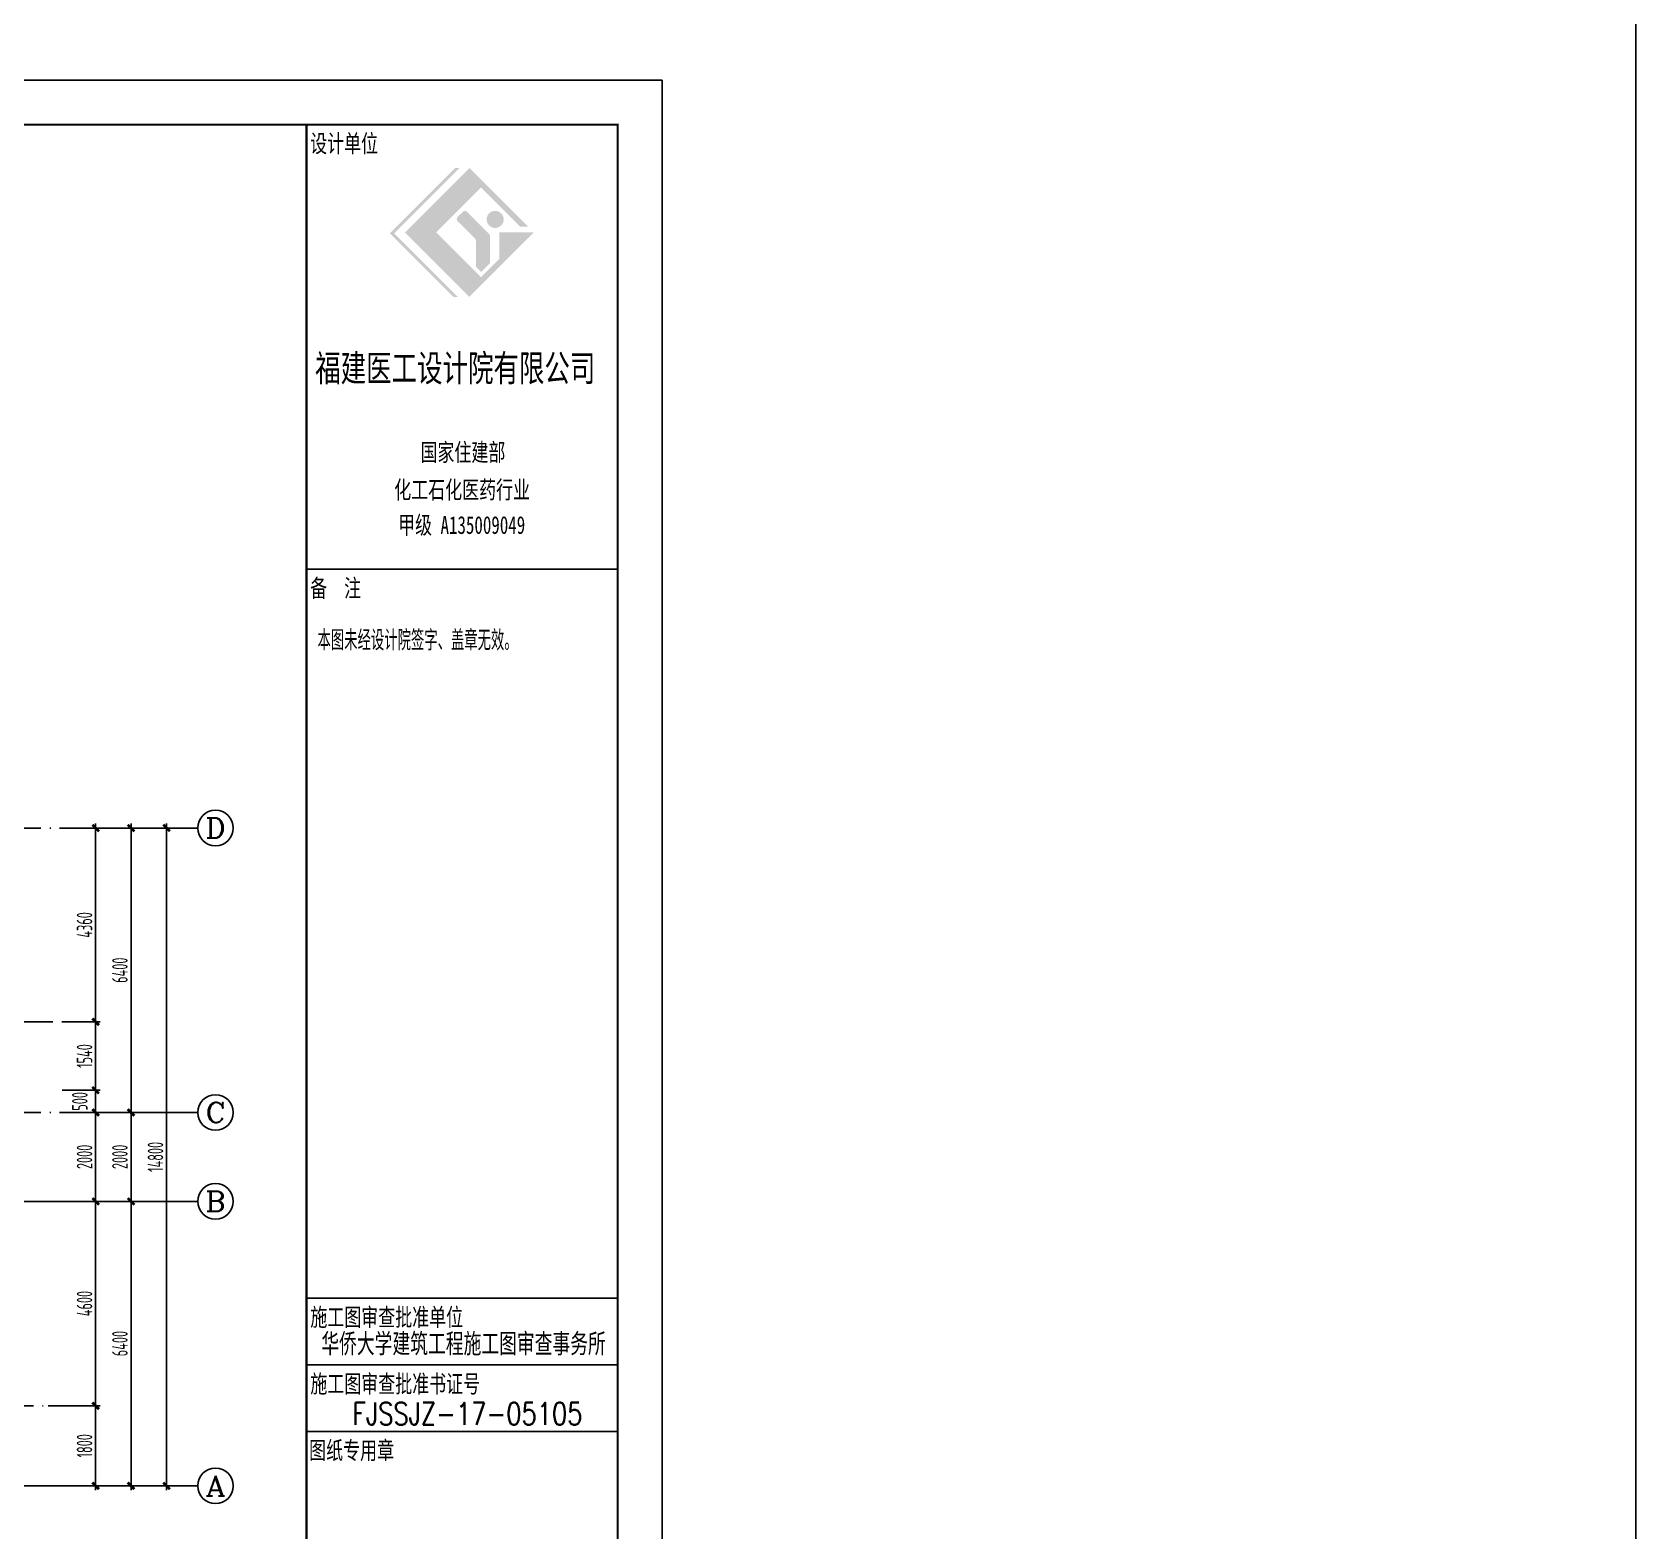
# Model space of a CAD drawing. Extents: x -472319 to -112444, y -516749 to -5704.
# Drawn here: x -148522 to -112444, y -186683 to -152959 of the extents above; entities that cross this region are included whole.
import ezdxf
from ezdxf.enums import TextEntityAlignment as Align

# ---------------------------------------------------------------- set-up
doc = ezdxf.new("R2010")
doc.units = 0
doc.header["$LTSCALE"] = 100
doc.header["$MEASUREMENT"] = 0
doc.linetypes.add('CENTER', pattern=[2, 1.25, -0.25, 0.25, -0.25])
doc.linetypes.add('DOTE', pattern=[2.42, 2, -0.2, 0.02, -0.2])
for name, color, linetype in [('AXIS', 3, 'Continuous'), ('AXIS_TEXT', 7, 'Continuous'), ('DOTE', 1, 'CENTER'), ('FRAME', 3, 'Continuous'), ('PUB_TEXT', 7, 'Continuous'), ('S_CL', 2, 'Continuous'), ('填充', 8, 'Continuous'), ('第三道尺寸线', 4, 'Continuous')]:
    doc.layers.add(name, color=color, linetype=linetype)
doc.styles.add('_HZTXT', font='txt.shx', dxfattribs={"width": 0.35, "bigfont": 'hztxt.shx'})
doc.styles.add('_TCH_AXIS', font='COMPLEX', dxfattribs={"bigfont": 'GBCBIG'})
doc.styles.add('COMPLEX', font='COMPLEX')
doc.styles.add('FRAME', font='simhei.ttf', dxfattribs={"width": 0.7})
doc.styles.add('HZ', font='tssdeng.shx', dxfattribs={"width": 0.6, "height": 350, "bigfont": 'a.shx'})
doc.dimstyles.new('DIMN', dxfattribs={"dimtxt": 350, "dimasz": 150, "dimexe": 100, "dimexo": 100, "dimgap": 75, "dimtad": 1, "dimdec": 0, "dimzin": 0, "dimdsep": 46, "dimtxsty": 'HZ', "dimblk": 'ARCHTICK', "dimcen": 0.09, "dimdle": 100, "dimclrd": 3, "dimclre": 3, "dimclrt": 7, "dimazin": 2, "dimtfac": 1, "dimtdec": 0, "dimtmove": 2, "dimatfit": 3, "dimldrblk": 'ARCHTICK', "dimfxl": 1, "dimtolj": 1, "dimtzin": 0, "dimarcsym": 0})

# ---------------------------------------------------------------- blocks, each defined once
blk = doc.blocks.new('_ArchTick')
at = {"color": 0, "linetype": 'ByBlock', "const_width": 0.4}
blk.add_lwpolyline([(-0.5, -0.5), (0.5, 0.5)], dxfattribs=at)
blk = doc.blocks.new('*D1561')
at = {"layer": 'AXIS', "color": 3, "lineweight": -2, "transparency": 16777216}
for p, q in [((-147431, -179267), (-146197, -179267)), ((-146297, -185767), (-146297, -179167)), ((-147431, -185667), (-146197, -185667))]:
    blk.add_line(p, q, dxfattribs=at)
at = {"layer": 'Defpoints', "color": 0, "transparency": 16777216}
for p in [(-147531, -179267), (-146297, -179267), (-147531, -185667)]:
    blk.add_point(p, dxfattribs=at)
at = {"layer": 'AXIS', "color": 3, "lineweight": -2, "transparency": 16777216, "xscale": 150, "yscale": 150, "zscale": 150}
for p, rotation in [((-146297, -179267), 90), ((-146297, -185667), 270)]:
    blk.add_blockref('_ArchTick', p, dxfattribs=dict(at, rotation=rotation))
at = {"layer": 'AXIS', "color": 7, "transparency": 16777216, "insert": (-146547, -182467), "char_height": 350, "attachment_point": 5, "rotation": 90, "style": 'HZ'}
blk.add_mtext('\\A1;6400', dxfattribs=at)
blk = doc.blocks.new('*D1562')
at = {"layer": 'AXIS', "color": 3, "lineweight": -2, "transparency": 16777216}
for p, q in [((-147431, -177267), (-146197, -177267)), ((-146297, -179367), (-146297, -177167)), ((-147431, -179267), (-146197, -179267))]:
    blk.add_line(p, q, dxfattribs=at)
at = {"layer": 'Defpoints', "color": 0, "transparency": 16777216}
for p in [(-147531, -177267), (-146297, -177267), (-147531, -179267)]:
    blk.add_point(p, dxfattribs=at)
at = {"layer": 'AXIS', "color": 3, "lineweight": -2, "transparency": 16777216, "xscale": 150, "yscale": 150, "zscale": 150}
for p, rotation in [((-146297, -177267), 90), ((-146297, -179267), 270)]:
    blk.add_blockref('_ArchTick', p, dxfattribs=dict(at, rotation=rotation))
at = {"layer": 'AXIS', "color": 7, "transparency": 16777216, "insert": (-146547, -178267), "char_height": 350, "attachment_point": 5, "rotation": 90, "style": 'HZ'}
blk.add_mtext('\\A1;2000', dxfattribs=at)
blk = doc.blocks.new('*D1563')
at = {"layer": 'AXIS', "color": 3, "lineweight": -2, "transparency": 16777216}
for p, q in [((-147431, -170867), (-146197, -170867)), ((-146297, -177367), (-146297, -170767)), ((-147431, -177267), (-146197, -177267))]:
    blk.add_line(p, q, dxfattribs=at)
at = {"layer": 'Defpoints', "color": 0, "transparency": 16777216}
for p in [(-147531, -170867), (-146297, -170867), (-147531, -177267)]:
    blk.add_point(p, dxfattribs=at)
at = {"layer": 'AXIS', "color": 3, "lineweight": -2, "transparency": 16777216, "xscale": 150, "yscale": 150, "zscale": 150}
for p, rotation in [((-146297, -170867), 90), ((-146297, -177267), 270)]:
    blk.add_blockref('_ArchTick', p, dxfattribs=dict(at, rotation=rotation))
at = {"layer": 'AXIS', "color": 7, "transparency": 16777216, "insert": (-146547, -174067), "char_height": 350, "attachment_point": 5, "rotation": 90, "style": 'HZ'}
blk.add_mtext('\\A1;6400', dxfattribs=at)
blk = doc.blocks.new('*D1564')
at = {"layer": 'AXIS', "color": 3, "lineweight": -2, "transparency": 16777216}
for p, q in [((-147431, -170867), (-145397, -170867)), ((-145497, -185767), (-145497, -170767)), ((-147431, -185667), (-145397, -185667))]:
    blk.add_line(p, q, dxfattribs=at)
at = {"layer": 'Defpoints', "color": 0, "transparency": 16777216}
for p in [(-147531, -170867), (-145497, -170867), (-147531, -185667)]:
    blk.add_point(p, dxfattribs=at)
at = {"layer": 'AXIS', "color": 3, "lineweight": -2, "transparency": 16777216, "xscale": 150, "yscale": 150, "zscale": 150}
for p, rotation in [((-145497, -170867), 90), ((-145497, -185667), 270)]:
    blk.add_blockref('_ArchTick', p, dxfattribs=dict(at, rotation=rotation))
at = {"layer": 'AXIS', "color": 7, "transparency": 16777216, "insert": (-145747, -178267), "char_height": 350, "attachment_point": 5, "rotation": 90, "style": 'HZ'}
blk.add_mtext('\\A1;14800', dxfattribs=at)
blk = doc.blocks.new('_AXISO')
blk.add_circle((0, 0), 0.5)
at = {"layer": 'AXIS_TEXT', "style": 'COMPLEX', "width": 1.041667}
blk.add_attdef('A', text='', height=0.56, dxfattribs=at).set_placement((-0.25, -0.28), (0.25, -0.28), align=Align.FIT)
blk = doc.blocks.new('*D1590')
at = {"layer": 'Defpoints', "color": 0, "transparency": 16777216}
for p in [(-147946, -175227), (-147092, -175227), (-147946, -176767)]:
    blk.add_point(p, dxfattribs=at)
at = {"layer": '填充', "color": 3, "lineweight": -2, "transparency": 16777216}
for p, q in [((-147846, -175227), (-146992, -175227)), ((-147092, -176867), (-147092, -175127)), ((-147846, -176767), (-146992, -176767))]:
    blk.add_line(p, q, dxfattribs=at)
at = {"layer": '填充', "color": 3, "lineweight": -2, "transparency": 16777216, "xscale": 150, "yscale": 150, "zscale": 150}
for p, rotation in [((-147092, -175227), 90), ((-147092, -176767), 270)]:
    blk.add_blockref('_ArchTick', p, dxfattribs=dict(at, rotation=rotation))
at = {"layer": '填充', "color": 7, "transparency": 16777216, "insert": (-147342, -175997), "char_height": 350, "attachment_point": 5, "rotation": 90, "style": 'HZ'}
blk.add_mtext('\\A1;1540', dxfattribs=at)
blk = doc.blocks.new('*D1592')
at = {"layer": 'Defpoints', "color": 0, "transparency": 16777216}
for p in [(-147749, -179267), (-147092, -179267), (-147749, -183867)]:
    blk.add_point(p, dxfattribs=at)
at = {"layer": '第三道尺寸线', "color": 3, "lineweight": -2, "transparency": 16777216}
for p, q in [((-147649, -179267), (-146992, -179267)), ((-147092, -183967), (-147092, -179167)), ((-147649, -183867), (-146992, -183867))]:
    blk.add_line(p, q, dxfattribs=at)
at = {"layer": '第三道尺寸线', "color": 3, "lineweight": -2, "transparency": 16777216, "xscale": 150, "yscale": 150, "zscale": 150}
for p, rotation in [((-147092, -179267), 90), ((-147092, -183867), 270)]:
    blk.add_blockref('_ArchTick', p, dxfattribs=dict(at, rotation=rotation))
at = {"layer": '第三道尺寸线', "color": 7, "transparency": 16777216, "insert": (-147342, -181567), "char_height": 350, "attachment_point": 5, "rotation": 90, "style": 'HZ'}
blk.add_mtext('\\A1;4600', dxfattribs=at)
blk = doc.blocks.new('*D1593')
at = {"layer": 'Defpoints', "color": 0, "transparency": 16777216}
for p in [(-147749, -177267), (-147092, -177267), (-147749, -179267)]:
    blk.add_point(p, dxfattribs=at)
at = {"layer": '第三道尺寸线', "color": 3, "lineweight": -2, "transparency": 16777216}
for p, q in [((-147649, -177267), (-146992, -177267)), ((-147092, -179367), (-147092, -177167)), ((-147649, -179267), (-146992, -179267))]:
    blk.add_line(p, q, dxfattribs=at)
at = {"layer": '第三道尺寸线', "color": 3, "lineweight": -2, "transparency": 16777216, "xscale": 150, "yscale": 150, "zscale": 150}
for p, rotation in [((-147092, -177267), 90), ((-147092, -179267), 270)]:
    blk.add_blockref('_ArchTick', p, dxfattribs=dict(at, rotation=rotation))
at = {"layer": '第三道尺寸线', "color": 7, "transparency": 16777216, "insert": (-147342, -178267), "char_height": 350, "attachment_point": 5, "rotation": 90, "style": 'HZ'}
blk.add_mtext('\\A1;2000', dxfattribs=at)
blk = doc.blocks.new('*D1594')
at = {"layer": 'Defpoints', "color": 0, "transparency": 16777216}
for p in [(-147749, -176767), (-147092, -176767), (-147749, -177267)]:
    blk.add_point(p, dxfattribs=at)
at = {"layer": '第三道尺寸线', "color": 3, "lineweight": -2, "transparency": 16777216}
for p, q in [((-147649, -176767), (-146992, -176767)), ((-147092, -177367), (-147092, -176667)), ((-147649, -177267), (-146992, -177267))]:
    blk.add_line(p, q, dxfattribs=at)
at = {"layer": '第三道尺寸线', "color": 3, "lineweight": -2, "transparency": 16777216, "xscale": 150, "yscale": 150, "zscale": 150}
for p, rotation in [((-147092, -176767), 90), ((-147092, -177267), 270)]:
    blk.add_blockref('_ArchTick', p, dxfattribs=dict(at, rotation=rotation))
at = {"layer": '第三道尺寸线', "color": 7, "transparency": 16777216, "insert": (-147448, -177017), "char_height": 350, "attachment_point": 5, "rotation": 90, "style": 'HZ'}
blk.add_mtext('\\A1;500', dxfattribs=at)
blk = doc.blocks.new('*D1598')
at = {"layer": 'Defpoints', "color": 0, "transparency": 16777216}
for p in [(-147846, -170867), (-147846, -175227), (-147092, -175227)]:
    blk.add_point(p, dxfattribs=at)
at = {"layer": '填充', "color": 3, "lineweight": -2, "transparency": 16777216}
for p, q in [((-147746, -170867), (-146992, -170867)), ((-147092, -170767), (-147092, -175327)), ((-147746, -175227), (-146992, -175227))]:
    blk.add_line(p, q, dxfattribs=at)
at = {"layer": '填充', "color": 3, "lineweight": -2, "transparency": 16777216, "xscale": 150, "yscale": 150, "zscale": 150}
for p, rotation in [((-147092, -170867), 90), ((-147092, -175227), 270)]:
    blk.add_blockref('_ArchTick', p, dxfattribs=dict(at, rotation=rotation))
at = {"layer": '填充', "color": 7, "transparency": 16777216, "insert": (-147342, -173047), "char_height": 350, "attachment_point": 5, "rotation": 90, "style": 'HZ'}
blk.add_mtext('\\A1;4360', dxfattribs=at)
blk = doc.blocks.new('*D2469')
at = {"color": 3, "lineweight": -2, "transparency": 16777216}
for p, q in [((-148162, -183867), (-146992, -183867)), ((-147092, -183767), (-147092, -185767)), ((-148162, -185667), (-146992, -185667))]:
    blk.add_line(p, q, dxfattribs=at)
at = {"layer": 'Defpoints', "color": 0, "transparency": 16777216}
for p in [(-148262, -183867), (-148262, -185667), (-147092, -185667)]:
    blk.add_point(p, dxfattribs=at)
at = {"color": 3, "lineweight": -2, "transparency": 16777216, "xscale": 150, "yscale": 150, "zscale": 150}
for p, rotation in [((-147092, -183867), 90), ((-147092, -185667), 270)]:
    blk.add_blockref('_ArchTick', p, dxfattribs=dict(at, rotation=rotation))
at = {"color": 7, "transparency": 16777216, "insert": (-147342, -184767), "char_height": 350, "attachment_point": 5, "rotation": 90, "style": 'HZ'}
blk.add_mtext('\\A1;1800', dxfattribs=at)
blk = doc.blocks.new('A$C20674F94')
at = {"layer": 'FRAME'}
h = blk.add_hatch(color=256, dxfattribs=at)
h.paths.add_polyline_path([(79018, 55975), (80027, 56984), (80908, 56102), (81088, 56102), (79765, 57425), (78315, 55975), (79765, 54525), (81215, 55975), (80439, 55975), (80439, 55379), (80027, 54966)], flags=0)
edge = h.paths.add_edge_path(flags=0)
edge.add_arc((79844, 55787), 69.1, 0, 45, ccw=False)
edge.add_line((79913, 55787), (79913, 55203))
edge.add_line((79913, 55203), (80030, 55087))
edge.add_line((80030, 55087), (80228, 55285))
edge.add_line((80228, 55285), (80228, 55896))
edge.add_arc((80159, 55896), 69.1, 360, 405)
edge.add_line((80208, 55945), (79714, 56438))
edge.add_arc((79666, 56390), 69.1, 45, 135)
edge.add_line((79617, 56438), (79502, 56324))
edge.add_arc((79551, 56275), 69.1, 135, 225)
edge.add_line((79502, 56226), (79893, 55836))
edge = h.paths.add_edge_path(flags=0)
edge.add_arc((80345, 56268), 192, 0, 180)
edge.add_arc((80345, 56268), 192, 180, 360)
h.paths.add_polyline_path([(79406, 54525), (79504, 54525), (78072, 55956), (79541, 57425), (79444, 57425), (77975, 55956)], flags=0)
for p, q in [((84100, 59400), (0, 59400)), ((84100, 0), (84100, 59400)), ((83100, 58400), (2500, 58400)), ((76100, 58400), (76100, 1000)), ((83100, 1000), (83100, 58400)), ((76100, 48400), (83100, 48400)), ((83100, 32000), (76100, 32000)), ((83100, 30500), (76100, 30500)), ((83100, 29000), (76100, 29000))]:
    blk.add_line(p, q, dxfattribs=at)
at = {"layer": 'FRAME', "const_width": 50}
for points in [[(2500, 58400), (83100, 58400), (83100, 1000), (2500, 1000), (2500, 58400)], [(76100, 58400), (76100, 1000)]]:
    blk.add_lwpolyline(points, dxfattribs=at)
at = {"layer": 'FRAME', "style": 'FRAME'}
for s, height, width, p in [('设计单位', 400, 0.7, (76183, 57778)), ('福建医工设计院有限公司', 600, 0.7, (76297, 52623)), ('国家住建部', 400, 0.7, (78665, 50829)), ('化工石化医药行业', 400, 0.7, (78075, 49987)), ('甲级 A135009049', 400, 0.7, (78162, 49193)), ('备  注', 400, 0.7, (76184, 47774)), ('本图未经设计院签字、盖章无效。', 400, 0.55, (76350, 46615)), ('施工图审查批准单位', 400, 0.7, (76187, 31371)), ('施工图审查批准书证号', 400, 0.7, (76187, 29871)), ('图纸专用章', 400, 0.7, (76161, 28374))]:
    blk.add_text(s, height=height, dxfattribs=dict(at, width=width)).set_placement(p)
at = {"layer": 'PUB_TEXT', "style": '_HZTXT', "width": 0.8}
for s, p in [('华侨大学建筑工程施工图审查事务所', (76434, 30710)), ('FJSSJZ-17-05105', (77133, 29149))]:
    blk.add_text(s, height=500, dxfattribs=at).set_placement(p)

msp = doc.modelspace()

# ---------------------------------------------------------------- linework, layer by layer
at = {"layer": 'AXIS'}
for p, q in [((-147530.518, -170866.89), (-144796.518, -170866.89)), ((-147530.518, -177266.89), (-144796.518, -177266.89)), ((-147530.518, -179266.89), (-144796.518, -179266.89)), ((-147530.518, -185666.89), (-144796.518, -185666.89))]:
    msp.add_line(p, q, dxfattribs=at)
at = {"layer": 'DOTE', "linetype": 'DOTE', "ltscale": 10}
for p, q in [((-210823.148, -170866.89), (-147530.518, -170866.89)), ((-152474.329, -175226.89), (-147530.518, -175226.89)), ((-210823.148, -177266.89), (-147530.518, -177266.89)), ((-147530.518, -179266.89), (-210823.148, -179266.89)), ((-206149.329, -183866.892), (-147041.501, -183866.892)), ((-147530.518, -185666.89), (-210823.148, -185666.89))]:
    msp.add_line(p, q, dxfattribs=at)
at = {"layer": 'S_CL', "color": 7}
msp.add_lwpolyline([(-472319, -5703.5), (-112444, -5703.5), (-112444, -516749), (-472319, -516749)], close=True, dxfattribs=at)

# ---------------------------------------------------------------- block references
at = {"layer": 'AXIS'}
ref = msp.add_blockref('_AXISO', (-144396.518, -170866.89), dxfattribs=dict(at, xscale=800, yscale=800, zscale=800))
ref.add_attrib('A', 'D', dxfattribs={"layer": 'AXIS_TEXT', "height": 452.548, "style": '_TCH_AXIS', "width": 1.235294}).set_placement((-144622.792, -171093.165), (-144170.244, -171093.165), align=Align.FIT)
ref = msp.add_blockref('_AXISO', (-144396.518, -177266.89), dxfattribs=dict(at, xscale=800, yscale=800, zscale=800))
ref.add_attrib('A', 'C', dxfattribs={"layer": 'AXIS_TEXT', "height": 452.548, "style": '_TCH_AXIS', "width": 1.4}).set_placement((-144622.792, -177493.165), (-144170.244, -177493.165), align=Align.FIT)
ref = msp.add_blockref('_AXISO', (-144396.518, -179266.89), dxfattribs=dict(at, xscale=800, yscale=800, zscale=800))
ref.add_attrib('A', 'B', dxfattribs={"layer": 'AXIS_TEXT', "height": 452.548, "style": '_TCH_AXIS', "width": 1.235294}).set_placement((-144622.792, -179493.165), (-144170.244, -179493.165), align=Align.FIT)
ref = msp.add_blockref('_AXISO', (-144396.518, -185666.89), dxfattribs=dict(at, xscale=800, yscale=800, zscale=800))
ref.add_attrib('A', 'A', dxfattribs={"layer": 'AXIS_TEXT', "height": 452.548, "style": '_TCH_AXIS', "width": 1.166667}).set_placement((-144622.792, -185893.165), (-144170.244, -185893.165), align=Align.FIT)
at = {"layer": '填充'}
msp.add_blockref('A$C20674F94', (-218450.5, -213442.5), dxfattribs=at)

# ---------------------------------------------------------------- dimensions: what is measured, and where the dimension line sits
at = {"color": 7}
dim = msp.add_linear_dim(base=(-147091.501, -185666.89), p1=(-148262, -183866.892), p2=(-148262, -185666.89), angle=90, dimstyle='DIMN', override={"dimfxl": 100}, dxfattribs=at)
dim.commit()
dim.dimension.update_dxf_attribs({"geometry": '*D2469', "text_midpoint": (-147341.501, -184766.891)})
at = {"layer": 'AXIS'}
for p1, p2, distance, picture, middle in [((-147530.518, -177266.89), (-147530.518, -170866.89), -1234, '*D1563', (-146546.518, -174066.89)), ((-147530.518, -185666.89), (-147530.518, -170866.89), -2034, '*D1564', (-145746.518, -178266.89)), ((-147530.518, -179266.89), (-147530.518, -177266.89), -1234, '*D1562', (-146546.518, -178266.89)), ((-147530.518, -185666.89), (-147530.518, -179266.89), -1234, '*D1561', (-146546.518, -182466.89))]:
    dim = msp.add_aligned_dim(p1=p1, p2=p2, distance=distance, dimstyle='DIMN', dxfattribs=at)
    dim.commit()
    dim.dimension.update_dxf_attribs({"geometry": picture, "text_midpoint": middle})
at = {"layer": '填充', "color": 7}
for p1, p2, picture, middle in [((-147845.501, -170866.89), (-147845.501, -175226.89), '*D1598', (-147341.501, -173046.89)), ((-147945.501, -176766.891), (-147945.501, -175226.89), '*D1590', (-147341.501, -175996.891))]:
    dim = msp.add_linear_dim(base=(-147091.501, -175226.89), p1=p1, p2=p2, angle=90, dimstyle='DIMN', override={"dimfxl": 100}, dxfattribs=at)
    dim.commit()
    dim.dimension.update_dxf_attribs({"geometry": picture, "text_midpoint": middle})
at = {"layer": '第三道尺寸线'}
dim = msp.add_linear_dim(base=(-147091.501, -176766.891), p1=(-147748.736, -177266.891), p2=(-147748.736, -176766.891), angle=90, dimstyle='DIMN', dxfattribs=at)
dim.commit()
dim.dimension.update_dxf_attribs({"geometry": '*D1594', "text_midpoint": (-147447.908, -177016.891), "dimtype": 161})
for p1, p2, picture, middle in [((-147748.736, -179266.891), (-147748.736, -177266.891), '*D1593', (-147341.501, -178266.891)), ((-147748.736, -183866.892), (-147748.736, -179266.891), '*D1592', (-147341.501, -181566.892))]:
    dim = msp.add_aligned_dim(p1=p1, p2=p2, distance=-657.236, dimstyle='DIMN', dxfattribs=at)
    dim.commit()
    dim.dimension.update_dxf_attribs({"geometry": picture, "text_midpoint": middle})

doc.saveas('drawing.dxf')
